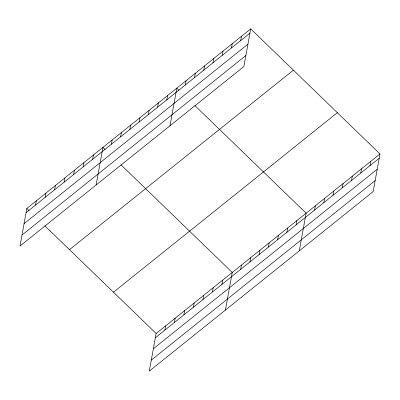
<?xml version="1.0" encoding="UTF-8"?>
<svg xmlns="http://www.w3.org/2000/svg" width="400" height="400" viewBox="0 0 400 400"><rect width="100%" height="100%" fill="white"/><g stroke="black" fill="none" stroke-linecap="round" stroke-linejoin="round"><path stroke-width="0.6" d="M250.71 28.885L26.84 208.405L20 246.04L243.87 66.52L250.71 28.885L380 153.96L373.16 191.595L149.29 371.115L156.13 333.48L380 153.96M35.575 205.045L36.355 200.775M45.09 197.415L45.87 193.145M54.605 189.79L55.385 185.515M64.12 182.16L64.895 177.885M73.635 174.53L74.41 170.255M83.15 166.9L83.925 162.625M92.665 159.27L93.44 154.995M96.115 185L102.955 147.37L105.2 149.54M111.415 144.235L112.19 139.96M120.65 136.83L121.425 132.555M129.885 129.425L130.66 125.15M139.115 122.02L139.895 117.745M148.35 114.615L149.13 110.34M157.585 107.21L158.365 102.935M166.82 99.805L167.6 95.53M169.995 125.76L176.83 88.125L179.08 90.3M185.29 84.995L186.065 80.72M194.525 77.59L195.3 73.315M203.76 70.185L204.535 65.91M212.995 62.775L213.77 58.505M164.87 330.125L165.645 325.85M222.23 55.37L223.005 51.1M174.38 322.495L175.16 318.22M231.465 47.965L232.24 43.695M183.895 314.865L184.675 310.595M240.7 40.56L241.475 36.29M193.41 307.235L194.19 302.965M202.925 299.605L203.7 295.335M212.44 291.975L213.215 287.705M221.955 284.345L222.73 280.075M225.405 310.08L232.245 272.445L120.92 164.745M240.705 269.31L241.48 265.04M249.94 261.905L250.715 257.635M259.175 254.5L259.95 250.23M268.41 247.095L269.185 242.825M277.64 239.69L278.42 235.42M286.875 232.285L287.655 228.015M296.11 224.88L296.89 220.61M299.285 250.835L306.125 213.205L194.795 105.505M314.58 210.07L315.355 205.8M323.815 202.665L324.59 198.395M333.05 195.26L333.825 190.99M342.285 187.855L343.06 183.58M351.52 180.45L352.295 176.175M360.755 173.045L361.53 168.77M369.99 165.64L370.765 161.365M26.065 212.675L249.935 33.155M24.06 223.685L247.935 44.165M22 235.03L245.87 55.51M69.505 249.68L293.375 70.16M113.465 292.205L337.335 112.685M155.355 337.755L379.225 158.235M153.35 348.765L377.225 169.245M151.29 360.105L375.16 180.585M26.84 208.405L29.085 210.575M44.805 225.785L156.13 333.48"/></g></svg>
